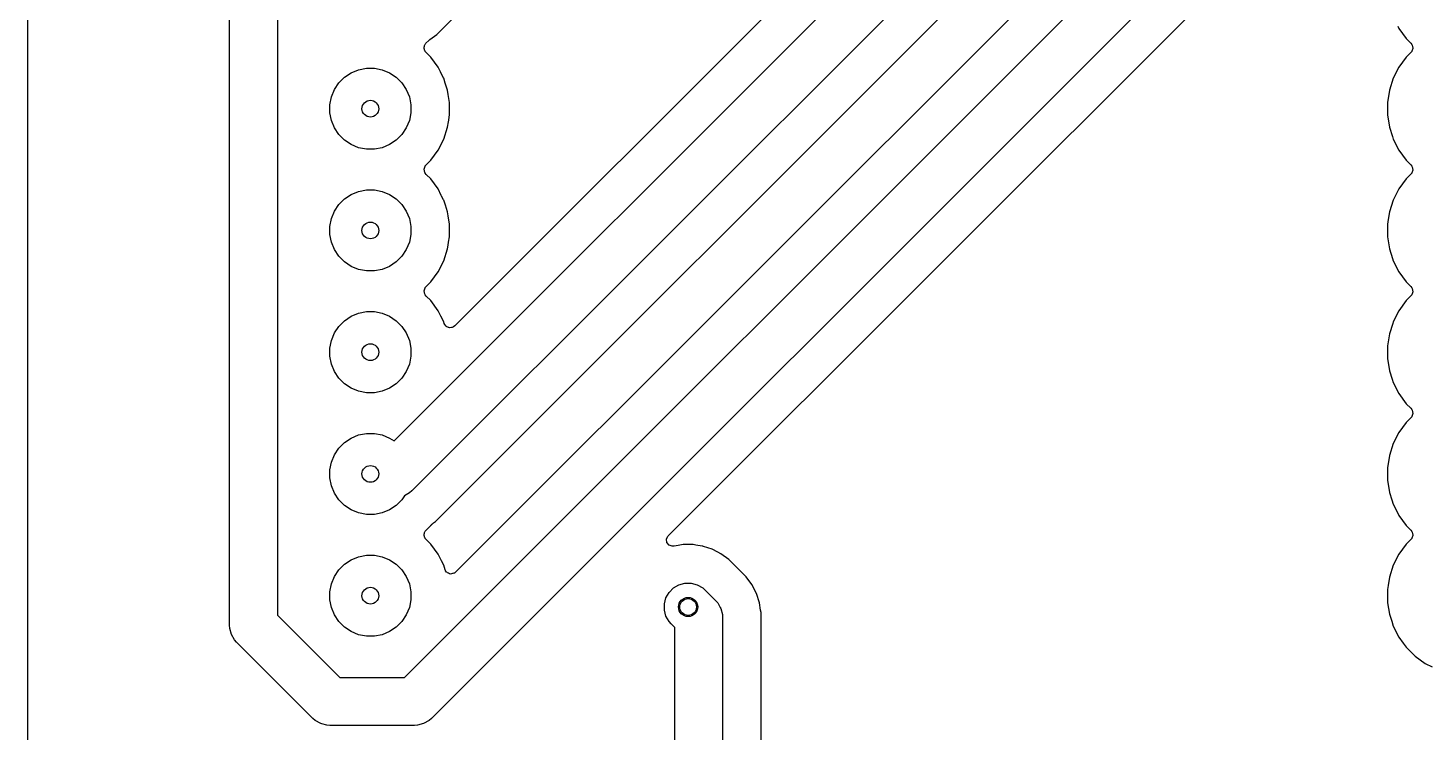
# Model space of a CAD drawing. Header units: millimetres. Extents: x 20 to 124, y -124 to -20.
# Drawn here: x 20 to 49.15, y -81.85 to -67.17 of the extents above; entities that cross this region are included whole.
import ezdxf

# ---------------------------------------------------------------- set-up
doc = ezdxf.new("R2010")
doc.units = ezdxf.units.MM
doc.layers.add('B.Cu', color=153, linetype='CONTINUOUS', true_color=0x4d7fc4)
doc.layers.add('Edge.Cuts', color=254, linetype='CONTINUOUS', true_color=0xd0d2cd)

msp = doc.modelspace()

# ---------------------------------------------------------------- linework, layer by layer
at = {"layer": 'B.Cu', "linetype": 'CONTINUOUS'}
for p, q in [((24.2054, -79.6265), (24.2054, -31.9462)), ((25.2054, -32.153306), (25.2054, -79.419393)), ((28.524819, -67.301966), (44.076314, -51.75047)), ((44.256869, -58.026144), (28.90301, -73.380002)), ((27.633027, -75.782066), (45.1011, -58.313993)), ((45.954654, -58.874653), (28.005753, -76.823553)), ((28.499419, -77.461966), (46.100817, -59.860565)), ((46.281369, -61.155044), (28.92101, -78.515402)), ((27.851294, -80.7172), (47.1256, -61.442893)), ((47.979154, -62.003553), (28.411953, -81.570753)), ((33.352794, -77.761989), (48.466913, -62.647869)), ((28.380758, -67.40663), (28.524819, -67.301966)), ((48.566229, -67.131605), (48.588371, -67.175059)), ((48.588371, -67.175059), (48.741065, -67.385224)), ((28.261138, -67.567448), (28.261238, -67.566049)), ((28.262499, -67.567545), (28.261138, -67.567448)), ((28.261238, -67.566049), (28.261993, -67.564022)), ((28.261652, -67.561643), (28.262085, -67.558633)), ((28.261652, -67.561648), (28.261652, -67.561643)), ((28.261993, -67.564022), (28.261652, -67.561648)), ((28.262085, -67.558633), (28.263905, -67.558894)), ((28.264643, -67.582457), (28.262499, -67.567545)), ((28.262793, -67.589847), (28.264643, -67.582457)), ((28.264265, -67.594203), (28.262793, -67.589847)), ((28.263761, -67.601272), (28.264265, -67.594203)), ((28.268628, -67.610181), (28.263761, -67.601272)), ((28.263905, -67.558894), (28.267464, -67.549348)), ((28.267464, -67.549348), (28.268732, -67.531579)), ((28.270744, -67.624904), (28.268628, -67.610181)), ((28.268732, -67.531579), (28.285637, -67.500603)), ((28.269464, -67.625382), (28.270744, -67.624904)), ((28.270503, -67.628169), (28.269464, -67.625382)), ((28.271441, -67.62975), (28.270503, -67.628169)), ((28.271593, -67.630807), (28.271441, -67.62975)), ((28.272857, -67.633575), (28.271593, -67.630807)), ((28.273528, -67.633268), (28.272857, -67.633575)), ((28.282, -67.647549), (28.273528, -67.633268)), ((28.285637, -67.500603), (28.28652, -67.499424)), ((28.28652, -67.499424), (28.298105, -67.486052)), ((28.298105, -67.486052), (28.35861, -67.425547)), ((28.35861, -67.425547), (28.365725, -67.418968)), ((28.365725, -67.418968), (28.373148, -67.412629)), ((28.373148, -67.412629), (28.380758, -67.40663)), ((48.741065, -67.385224), (48.741083, -67.385244)), ((48.741083, -67.385244), (48.835547, -67.479708)), ((48.835547, -67.479708), (48.83555, -67.47971)), ((48.83555, -67.47971), (48.856701, -67.507964)), ((48.856701, -67.507964), (48.864193, -67.521684)), ((48.878918, -67.591754), (48.85955, -67.649956)), ((48.864193, -67.521684), (48.879047, -67.589948)), ((48.879047, -67.589948), (48.878918, -67.591754)), ((28.281111, -67.648035), (28.282, -67.647549)), ((28.283296, -67.652036), (28.281111, -67.648035)), ((28.284152, -67.653056), (28.283296, -67.652036)), ((28.285161, -67.65604), (28.284152, -67.653056)), ((28.290594, -67.663789), (28.285161, -67.65604)), ((28.304444, -67.680284), (28.290594, -67.663789)), ((28.398931, -67.774771), (28.304444, -67.680284)), ((28.551634, -67.984949), (28.398931, -67.774771)), ((48.741065, -67.774774), (48.58837, -67.984941)), ((48.741083, -67.774754), (48.741065, -67.774774)), ((48.838735, -67.677103), (48.741083, -67.774754)), ((48.855371, -67.656459), (48.838735, -67.677103)), ((48.85955, -67.649956), (48.855371, -67.656459)), ((26.482941, -68.310766), (26.600766, -68.192941)), ((26.600766, -68.192941), (26.739313, -68.100367)), ((26.739313, -68.100367), (26.893258, -68.036601)), ((26.893258, -68.036601), (27.056685, -68.004093)), ((27.056685, -68.004093), (27.223315, -68.004093)), ((27.223315, -68.004093), (27.386742, -68.036601)), ((27.386742, -68.036601), (27.540687, -68.100367)), ((27.540687, -68.100367), (27.679234, -68.192941)), ((27.679234, -68.192941), (27.797059, -68.310766)), ((28.599291, -68.078481), (28.551634, -67.984949)), ((28.660017, -68.19766), (28.599291, -68.078481)), ((28.666292, -68.209976), (28.660017, -68.19766)), ((28.667026, -68.211229), (28.666292, -68.209976)), ((28.667338, -68.212028), (28.667026, -68.211229)), ((28.669577, -68.216423), (28.667338, -68.212028)), ((28.669577, -68.216425), (28.669577, -68.216423)), ((28.669579, -68.216428), (28.669577, -68.216425)), ((28.701807, -68.315616), (28.669579, -68.216428)), ((48.470421, -68.216426), (48.39014, -68.463501)), ((48.470422, -68.216423), (48.470421, -68.216425)), ((48.470421, -68.216425), (48.470421, -68.216426)), ((48.588368, -67.984945), (48.470422, -68.216423)), ((48.58837, -67.984941), (48.588368, -67.984945)), ((26.326601, -68.603258), (26.390367, -68.449313)), ((26.390367, -68.449313), (26.482941, -68.310766)), ((27.797059, -68.310766), (27.889633, -68.449313)), ((27.889633, -68.449313), (27.953399, -68.603258)), ((28.749859, -68.463502), (28.701807, -68.315616)), ((28.749859, -68.463503), (28.749859, -68.463502)), ((28.74986, -68.463507), (28.749859, -68.463503)), ((28.764385, -68.555215), (28.74986, -68.463507)), ((48.39014, -68.463504), (48.3495, -68.720097)), ((48.39014, -68.463501), (48.39014, -68.463504)), ((26.294093, -68.766685), (26.326601, -68.603258)), ((26.294093, -68.933315), (26.294093, -68.766685)), ((27.953399, -68.603258), (27.985907, -68.766685)), ((27.985907, -68.766685), (27.985907, -68.933315)), ((28.7905, -68.720097), (28.764385, -68.555215)), ((28.7905, -68.979902), (28.7905, -68.720097)), ((48.3495, -68.720097), (48.3495, -68.979896)), ((26.326601, -69.096742), (26.294093, -68.933315)), ((27.985907, -68.933315), (27.953399, -69.096742)), ((28.767392, -69.1258), (28.773706, -69.085933)), ((28.773706, -69.085932), (28.774671, -69.079842)), ((28.773706, -69.085933), (28.773706, -69.085932)), ((28.774671, -69.079842), (28.7905, -68.979902)), ((48.3495, -68.979896), (48.349499, -68.979899)), ((48.349499, -68.979899), (48.39014, -69.236494)), ((26.390367, -69.250687), (26.326601, -69.096742)), ((26.482941, -69.389234), (26.390367, -69.250687)), ((27.889633, -69.250687), (27.797059, -69.389234)), ((27.953399, -69.096742), (27.889633, -69.250687)), ((28.669579, -69.483572), (28.74986, -69.236493)), ((28.74986, -69.236493), (28.767392, -69.1258)), ((48.39014, -69.236494), (48.39014, -69.236497)), ((48.39014, -69.236497), (48.45212, -69.427248)), ((26.600766, -69.507059), (26.482941, -69.389234)), ((26.739313, -69.599633), (26.600766, -69.507059)), ((26.893258, -69.663399), (26.739313, -69.599633)), ((27.056685, -69.695907), (26.893258, -69.663399)), ((27.386742, -69.663399), (27.223315, -69.695907)), ((27.540687, -69.599633), (27.386742, -69.663399)), ((27.679234, -69.507059), (27.540687, -69.599633)), ((27.797059, -69.389234), (27.679234, -69.507059)), ((28.551634, -69.715051), (28.669579, -69.483572)), ((48.45212, -69.427248), (48.470422, -69.483576)), ((48.470422, -69.483576), (48.588368, -69.715054)), ((27.223315, -69.695907), (27.056685, -69.695907)), ((28.301257, -70.022902), (28.398931, -69.925229)), ((28.398931, -69.925229), (28.551634, -69.715051)), ((48.588368, -69.715054), (48.58837, -69.715057)), ((48.58837, -69.715057), (48.741065, -69.925224)), ((48.741065, -69.925224), (48.741083, -69.925244)), ((48.741083, -69.925244), (48.835547, -70.019708)), ((28.260952, -70.110057), (28.261081, -70.10825)), ((28.275803, -70.17831), (28.260952, -70.110057)), ((28.261081, -70.10825), (28.280447, -70.050047)), ((28.280847, -70.187549), (28.275803, -70.17831)), ((28.280447, -70.050047), (28.28464, -70.043523)), ((28.283293, -70.192028), (28.280847, -70.187549)), ((28.304443, -70.220283), (28.283293, -70.192028)), ((28.28464, -70.043523), (28.301257, -70.022902)), ((28.304444, -70.220283), (28.304443, -70.220283)), ((28.304446, -70.220286), (28.304444, -70.220283)), ((28.398931, -70.314771), (28.304446, -70.220286)), ((48.838735, -70.217103), (48.741083, -70.314754)), ((48.835547, -70.019708), (48.83555, -70.01971)), ((48.83555, -70.01971), (48.856701, -70.047964)), ((48.855371, -70.196459), (48.838735, -70.217103)), ((48.85955, -70.189956), (48.855371, -70.196459)), ((48.856701, -70.047964), (48.864193, -70.061684)), ((48.878918, -70.131754), (48.85955, -70.189956)), ((48.864193, -70.061684), (48.879047, -70.129948)), ((48.879047, -70.129948), (48.878918, -70.131754)), ((26.893258, -70.576601), (27.056685, -70.544093)), ((27.056685, -70.544093), (27.223315, -70.544093)), ((27.223315, -70.544093), (27.386742, -70.576601)), ((28.551634, -70.524949), (28.398931, -70.314771)), ((28.619795, -70.658723), (28.551634, -70.524949)), ((48.588368, -70.524945), (48.470422, -70.756423)), ((48.58837, -70.524941), (48.588368, -70.524945)), ((48.741065, -70.314774), (48.58837, -70.524941)), ((48.741083, -70.314754), (48.741065, -70.314774)), ((26.482941, -70.850766), (26.600766, -70.732941)), ((26.600766, -70.732941), (26.739313, -70.640367)), ((26.739313, -70.640367), (26.893258, -70.576601)), ((27.386742, -70.576601), (27.540687, -70.640367)), ((27.540687, -70.640367), (27.679234, -70.732941)), ((27.679234, -70.732941), (27.797059, -70.850766)), ((28.626786, -70.672444), (28.619795, -70.658723)), ((28.626787, -70.672445), (28.626786, -70.672444)), ((28.666289, -70.74997), (28.626787, -70.672445)), ((28.667035, -70.751245), (28.666289, -70.74997)), ((28.667349, -70.752051), (28.667035, -70.751245)), ((28.669577, -70.756423), (28.667349, -70.752051)), ((28.669577, -70.756425), (28.669577, -70.756423)), ((28.669579, -70.756428), (28.669577, -70.756425)), ((28.704682, -70.864463), (28.669579, -70.756428)), ((48.470421, -70.756426), (48.39014, -71.003501)), ((48.470422, -70.756423), (48.470421, -70.756425)), ((48.470421, -70.756425), (48.470421, -70.756426)), ((26.326601, -71.143258), (26.390367, -70.989313)), ((26.390367, -70.989313), (26.482941, -70.850766)), ((27.797059, -70.850766), (27.889633, -70.989313)), ((27.889633, -70.989313), (27.953399, -71.143258)), ((28.727377, -70.934313), (28.704682, -70.864463)), ((28.74986, -71.003507), (28.727377, -70.934313)), ((28.762601, -71.083953), (28.74986, -71.003507)), ((28.7905, -71.260097), (28.762601, -71.083953)), ((48.39014, -71.003504), (48.36547, -71.159265)), ((48.39014, -71.003501), (48.39014, -71.003504)), ((26.294093, -71.306685), (26.326601, -71.143258)), ((26.294093, -71.473315), (26.294093, -71.306685)), ((27.953399, -71.143258), (27.985907, -71.306685)), ((27.985907, -71.306685), (27.985907, -71.473315)), ((28.7905, -71.519902), (28.7905, -71.260097)), ((48.36547, -71.159265), (48.3495, -71.260097)), ((48.3495, -71.260097), (48.3495, -71.519902)), ((26.326601, -71.636742), (26.294093, -71.473315)), ((26.390367, -71.790687), (26.326601, -71.636742)), ((27.953399, -71.636742), (27.889633, -71.790687)), ((27.985907, -71.473315), (27.953399, -71.636742)), ((28.74986, -71.776493), (28.762024, -71.69969)), ((28.762024, -71.69969), (28.772539, -71.6333)), ((28.772539, -71.633298), (28.7905, -71.519902)), ((28.772539, -71.6333), (28.772539, -71.633298)), ((48.3495, -71.519902), (48.356826, -71.566157)), ((48.356826, -71.566157), (48.39014, -71.776494)), ((26.482941, -71.929234), (26.390367, -71.790687)), ((26.600766, -72.047059), (26.482941, -71.929234)), ((27.797059, -71.929234), (27.679234, -72.047059)), ((27.889633, -71.790687), (27.797059, -71.929234)), ((28.669579, -72.023572), (28.74986, -71.776493)), ((48.39014, -71.776494), (48.39014, -71.776497)), ((48.39014, -71.776497), (48.455378, -71.977276)), ((48.455378, -71.977276), (48.470422, -72.023576)), ((26.739313, -72.139633), (26.600766, -72.047059)), ((26.893258, -72.203399), (26.739313, -72.139633)), ((27.056685, -72.235907), (26.893258, -72.203399)), ((27.223315, -72.235907), (27.056685, -72.235907)), ((27.386742, -72.203399), (27.223315, -72.235907)), ((27.540687, -72.139633), (27.386742, -72.203399)), ((27.679234, -72.047059), (27.540687, -72.139633)), ((28.398931, -72.465229), (28.551634, -72.255051)), ((28.551634, -72.255051), (28.669579, -72.023572)), ((48.470422, -72.023576), (48.588368, -72.255054)), ((48.588368, -72.255054), (48.58837, -72.255057)), ((48.58837, -72.255057), (48.741065, -72.465224)), ((28.261081, -72.648242), (28.280447, -72.590047)), ((28.280447, -72.590047), (28.28464, -72.583523)), ((28.28464, -72.583523), (28.301257, -72.562902)), ((28.301257, -72.562902), (28.398931, -72.465229)), ((48.741065, -72.465224), (48.741083, -72.465244)), ((48.741083, -72.465244), (48.835547, -72.559708)), ((48.835547, -72.559708), (48.83555, -72.55971)), ((48.83555, -72.55971), (48.856701, -72.587964)), ((48.856701, -72.587964), (48.864193, -72.601684)), ((28.260952, -72.650051), (28.261081, -72.648242)), ((28.275804, -72.718311), (28.260952, -72.650051)), ((28.283296, -72.732032), (28.275804, -72.718311)), ((28.304448, -72.760288), (28.283296, -72.732032)), ((28.398931, -72.854771), (28.304448, -72.760288)), ((28.551634, -73.064949), (28.398931, -72.854771)), ((48.741065, -72.854774), (48.58837, -73.064941)), ((48.741083, -72.854754), (48.741065, -72.854774)), ((48.838735, -72.757103), (48.741083, -72.854754)), ((48.855371, -72.736459), (48.838735, -72.757103)), ((48.85955, -72.729956), (48.855371, -72.736459)), ((48.878918, -72.671754), (48.85955, -72.729956)), ((48.864193, -72.601684), (48.879047, -72.669948)), ((48.879047, -72.669948), (48.878918, -72.671754)), ((26.739313, -73.180367), (26.893258, -73.116601)), ((26.893258, -73.116601), (27.056685, -73.084093)), ((27.056685, -73.084093), (27.223315, -73.084093)), ((27.223315, -73.084093), (27.386742, -73.116601)), ((27.386742, -73.116601), (27.540687, -73.180367)), ((28.607889, -73.175355), (28.551634, -73.064949)), ((48.588368, -73.064945), (48.470422, -73.296423)), ((48.58837, -73.064941), (48.588368, -73.064945)), ((26.390367, -73.529313), (26.482941, -73.390766)), ((26.482941, -73.390766), (26.600766, -73.272941)), ((26.600766, -73.272941), (26.739313, -73.180367)), ((27.540687, -73.180367), (27.679234, -73.272941)), ((27.679234, -73.272941), (27.797059, -73.390766)), ((27.797059, -73.390766), (27.889633, -73.529313)), ((28.669577, -73.296423), (28.607889, -73.175355)), ((28.669579, -73.296428), (28.669577, -73.296423)), ((28.681635, -73.333535), (28.669579, -73.296428)), ((28.689486, -73.352301), (28.681635, -73.333535)), ((28.690395, -73.354054), (28.689486, -73.352301)), ((28.710936, -73.382755), (28.690395, -73.354054)), ((28.718324, -73.386997), (28.710936, -73.382755)), ((28.726152, -73.39623), (28.718324, -73.386997)), ((28.728839, -73.398241), (28.726152, -73.39623)), ((28.754712, -73.407891), (28.728839, -73.398241)), ((28.771528, -73.417547), (28.754712, -73.407891)), ((28.779528, -73.417146), (28.771528, -73.417547)), ((28.794302, -73.422657), (28.779528, -73.417146)), ((28.831603, -73.414542), (28.794302, -73.422657)), ((28.84131, -73.414057), (28.831603, -73.414542)), ((28.844574, -73.41172), (28.84131, -73.414057)), ((28.862575, -73.407805), (28.844574, -73.41172)), ((28.874757, -73.401153), (28.862575, -73.407805)), ((28.90301, -73.380002), (28.874757, -73.401153)), ((48.458364, -73.333535), (48.39014, -73.543501)), ((48.470422, -73.296423), (48.458364, -73.333535)), ((26.294093, -73.846685), (26.326601, -73.683258)), ((26.326601, -73.683258), (26.390367, -73.529313)), ((27.889633, -73.529313), (27.953399, -73.683258)), ((27.953399, -73.683258), (27.985907, -73.846685)), ((48.39014, -73.543504), (48.3495, -73.800097)), ((48.39014, -73.543501), (48.39014, -73.543504)), ((26.294093, -74.013315), (26.294093, -73.846685)), ((26.326601, -74.176742), (26.294093, -74.013315)), ((27.985907, -74.013315), (27.953399, -74.176742)), ((27.985907, -73.846685), (27.985907, -74.013315)), ((48.3495, -73.800097), (48.3495, -74.059901)), ((26.390367, -74.330687), (26.326601, -74.176742)), ((26.482941, -74.469234), (26.390367, -74.330687)), ((27.889633, -74.330687), (27.797059, -74.469234)), ((27.953399, -74.176742), (27.889633, -74.330687)), ((48.3495, -74.059901), (48.39014, -74.316494)), ((48.39014, -74.316494), (48.39014, -74.316497)), ((48.39014, -74.316497), (48.448073, -74.494794)), ((26.600766, -74.587059), (26.482941, -74.469234)), ((26.739313, -74.679633), (26.600766, -74.587059)), ((27.679234, -74.587059), (27.540687, -74.679633)), ((27.797059, -74.469234), (27.679234, -74.587059)), ((48.448073, -74.494794), (48.470422, -74.563576)), ((48.470422, -74.563576), (48.588368, -74.795054)), ((26.893258, -74.743399), (26.739313, -74.679633)), ((27.056685, -74.775907), (26.893258, -74.743399)), ((27.223315, -74.775907), (27.056685, -74.775907)), ((27.386742, -74.743399), (27.223315, -74.775907)), ((27.540687, -74.679633), (27.386742, -74.743399)), ((48.588368, -74.795054), (48.58837, -74.795057)), ((48.58837, -74.795057), (48.741065, -75.005224)), ((48.741065, -75.005224), (48.741083, -75.005244)), ((48.741083, -75.005244), (48.835547, -75.099708)), ((48.835547, -75.099708), (48.83555, -75.09971)), ((48.83555, -75.09971), (48.856701, -75.127964)), ((48.856701, -75.127964), (48.864193, -75.141684)), ((48.878918, -75.211754), (48.85955, -75.269956)), ((48.864193, -75.141684), (48.879047, -75.209948)), ((48.879047, -75.209948), (48.878918, -75.211754)), ((48.741065, -75.394774), (48.58837, -75.604941)), ((48.741083, -75.394754), (48.741065, -75.394774)), ((48.838735, -75.297103), (48.741083, -75.394754)), ((48.855371, -75.276459), (48.838735, -75.297103)), ((48.85955, -75.269956), (48.855371, -75.276459)), ((26.600766, -75.812941), (26.739313, -75.720367)), ((26.739313, -75.720367), (26.893258, -75.656601)), ((26.893258, -75.656601), (27.056685, -75.624093)), ((27.056685, -75.624093), (27.223315, -75.624093)), ((27.223315, -75.624093), (27.386742, -75.656601)), ((27.386742, -75.656601), (27.540687, -75.720367)), ((27.540687, -75.720367), (27.633027, -75.782066)), ((48.588368, -75.604945), (48.470422, -75.836423)), ((48.58837, -75.604941), (48.588368, -75.604945)), ((26.326601, -76.223258), (26.390367, -76.069313)), ((26.390367, -76.069313), (26.482941, -75.930766)), ((26.482941, -75.930766), (26.600766, -75.812941)), ((48.39014, -76.083504), (48.3495, -76.340097)), ((48.470421, -75.836426), (48.39014, -76.083501)), ((48.39014, -76.083501), (48.39014, -76.083504)), ((48.470422, -75.836423), (48.470421, -75.836425)), ((48.470421, -75.836425), (48.470421, -75.836426)), ((26.294093, -76.386685), (26.326601, -76.223258)), ((48.3495, -76.340097), (48.3495, -76.599901)), ((26.294093, -76.553315), (26.294093, -76.386685)), ((26.326601, -76.716742), (26.294093, -76.553315)), ((48.3495, -76.599901), (48.39014, -76.856494)), ((26.390367, -76.870687), (26.326601, -76.716742)), ((26.482941, -77.009234), (26.390367, -76.870687)), ((27.851947, -76.927086), (27.797059, -77.009234)), ((27.956581, -76.866677), (27.851947, -76.927086)), ((27.956596, -76.866661), (27.956581, -76.866677)), ((28.005753, -76.823553), (27.956596, -76.866661)), ((48.39014, -76.856494), (48.39014, -76.856497)), ((48.39014, -76.856497), (48.440576, -77.01172)), ((26.600766, -77.127059), (26.482941, -77.009234)), ((26.739313, -77.219633), (26.600766, -77.127059)), ((26.893258, -77.283399), (26.739313, -77.219633)), ((27.540687, -77.219633), (27.386742, -77.283399)), ((27.679234, -77.127059), (27.540687, -77.219633)), ((27.797059, -77.009234), (27.679234, -77.127059)), ((48.440576, -77.01172), (48.470422, -77.103576)), ((48.470422, -77.103576), (48.542142, -77.244331)), ((48.542142, -77.244331), (48.58837, -77.335057)), ((27.056685, -77.315907), (26.893258, -77.283399)), ((27.223315, -77.315907), (27.056685, -77.315907)), ((27.386742, -77.283399), (27.223315, -77.315907)), ((28.304451, -77.639708), (28.398931, -77.545229)), ((28.398931, -77.545229), (28.398942, -77.545213)), ((28.398942, -77.545213), (28.402092, -77.541527)), ((28.402092, -77.541527), (28.40215, -77.541576)), ((28.40215, -77.541576), (28.413242, -77.528859)), ((28.413242, -77.528859), (28.418896, -77.523434)), ((28.418896, -77.523434), (28.419433, -77.523131)), ((28.419433, -77.523131), (28.424612, -77.517951)), ((28.424612, -77.517951), (28.425533, -77.517068)), ((28.425533, -77.517068), (28.426221, -77.51671)), ((28.426221, -77.51671), (28.438485, -77.506235)), ((28.438485, -77.506235), (28.499419, -77.461966)), ((48.58837, -77.335057), (48.741065, -77.545224)), ((48.741065, -77.545224), (48.741083, -77.545244)), ((48.741083, -77.545244), (48.835547, -77.639708)), ((28.261104, -77.727928), (28.261223, -77.726253)), ((28.262411, -77.72802), (28.261104, -77.727928)), ((28.261223, -77.726253), (28.261875, -77.724482)), ((28.261579, -77.722526), (28.261583, -77.722496)), ((28.261875, -77.724482), (28.261579, -77.722526)), ((28.261583, -77.722496), (28.261929, -77.719959)), ((28.261929, -77.719959), (28.263464, -77.720168)), ((28.264883, -77.744344), (28.262411, -77.72802)), ((28.263184, -77.751344), (28.264883, -77.744344)), ((28.264418, -77.754911), (28.263184, -77.751344)), ((28.263464, -77.720168), (28.26731, -77.709731)), ((28.263945, -77.762302), (28.264418, -77.754911)), ((28.268972, -77.771348), (28.263945, -77.762302)), ((28.26731, -77.709731), (28.268409, -77.692575)), ((28.268409, -77.692575), (28.285089, -77.661478)), ((28.271215, -77.786153), (28.268972, -77.771348)), ((28.270002, -77.786627), (28.271215, -77.786153)), ((28.271519, -77.790517), (28.270002, -77.786627)), ((28.271993, -77.791297), (28.271519, -77.790517)), ((28.272041, -77.791608), (28.271993, -77.791297)), ((28.273123, -77.793931), (28.272041, -77.791608)), ((28.273491, -77.793759), (28.273123, -77.793931)), ((28.282149, -77.807986), (28.273491, -77.793759)), ((28.281331, -77.808433), (28.282149, -77.807986)), ((28.283292, -77.812025), (28.281331, -77.808433)), ((28.284786, -77.813792), (28.283292, -77.812025)), ((28.286026, -77.817375), (28.284786, -77.813792)), ((28.285089, -77.661478), (28.286304, -77.659829)), ((28.29111, -77.824517), (28.286026, -77.817375)), ((28.286304, -77.659829), (28.298436, -77.645723)), ((28.304448, -77.840288), (28.29111, -77.824517)), ((28.298436, -77.645723), (28.304451, -77.639708)), ((33.318078, -77.827915), (33.318363, -77.826453)), ((33.324548, -77.897483), (33.318078, -77.827915)), ((33.318363, -77.826453), (33.339989, -77.777015)), ((33.339989, -77.777015), (33.340409, -77.776441)), ((33.340409, -77.776441), (33.352794, -77.761989)), ((48.838735, -77.837103), (48.741083, -77.934754)), ((48.835547, -77.639708), (48.83555, -77.63971)), ((48.83555, -77.63971), (48.856701, -77.667964)), ((48.855371, -77.816459), (48.838735, -77.837103)), ((48.85955, -77.809956), (48.855371, -77.816459)), ((48.856701, -77.667964), (48.864193, -77.681684)), ((48.878918, -77.751754), (48.85955, -77.809956)), ((48.864193, -77.681684), (48.879047, -77.749948)), ((48.879047, -77.749948), (48.878918, -77.751754)), ((28.398931, -77.934771), (28.304448, -77.840288)), ((28.551634, -78.144949), (28.398931, -77.934771)), ((33.367603, -77.952511), (33.324548, -77.897483)), ((33.433572, -77.975525), (33.367603, -77.952511)), ((33.450358, -77.976366), (33.433572, -77.975525)), ((33.475959, -77.974995), (33.450358, -77.976366)), ((33.558652, -77.961898), (33.475959, -77.974995)), ((33.558653, -77.961898), (33.558652, -77.961898)), ((33.663448, -77.9453), (33.558653, -77.961898)), ((33.868152, -77.9453), (33.663448, -77.9453)), ((33.868156, -77.9453), (33.868152, -77.9453)), ((33.929164, -77.954963), (33.868156, -77.9453)), ((34.055927, -77.97504), (33.929164, -77.954963)), ((34.055934, -77.975041), (34.055927, -77.97504)), ((34.070331, -77.977322), (34.055934, -77.975041)), ((34.070333, -77.977322), (34.070331, -77.977322)), ((34.070335, -77.977323), (34.070333, -77.977322)), ((34.08385, -77.981714), (34.070335, -77.977323)), ((34.083861, -77.981717), (34.08385, -77.981714)), ((34.265022, -78.040581), (34.083861, -77.981717)), ((34.388887, -78.103694), (34.265022, -78.040581)), ((34.447411, -78.133513), (34.388887, -78.103694)), ((48.741065, -77.934774), (48.58837, -78.144941)), ((48.741083, -77.934754), (48.741065, -77.934774)), ((26.482941, -78.470766), (26.600766, -78.352941)), ((26.600766, -78.352941), (26.739313, -78.260367)), ((26.739313, -78.260367), (26.893258, -78.196601)), ((26.893258, -78.196601), (27.056685, -78.164093)), ((27.056685, -78.164093), (27.223315, -78.164093)), ((27.223315, -78.164093), (27.386742, -78.196601)), ((27.386742, -78.196601), (27.540687, -78.260367)), ((27.540687, -78.260367), (27.679234, -78.352941)), ((27.679234, -78.352941), (27.797059, -78.470766)), ((28.620504, -78.280114), (28.551634, -78.144949)), ((28.669579, -78.376427), (28.620504, -78.280114)), ((28.669581, -78.376433), (28.669579, -78.376427)), ((28.699637, -78.468939), (28.669581, -78.376433)), ((34.613019, -78.253834), (34.447411, -78.133513)), ((34.613021, -78.253836), (34.613019, -78.253834)), ((34.977871, -78.618686), (34.613021, -78.253836)), ((48.470421, -78.376426), (48.39014, -78.623501)), ((48.470422, -78.376423), (48.470421, -78.376425)), ((48.470421, -78.376425), (48.470421, -78.376426)), ((48.588368, -78.144945), (48.470422, -78.376423)), ((48.58837, -78.144941), (48.588368, -78.144945)), ((26.326601, -78.763258), (26.390367, -78.609313)), ((26.390367, -78.609313), (26.482941, -78.470766)), ((27.797059, -78.470766), (27.889633, -78.609313)), ((27.889633, -78.609313), (27.953399, -78.763258)), ((28.707488, -78.487705), (28.699637, -78.468939)), ((28.708396, -78.489456), (28.707488, -78.487705)), ((28.728937, -78.518157), (28.708396, -78.489456)), ((28.736326, -78.522399), (28.728937, -78.518157)), ((28.744152, -78.53163), (28.736326, -78.522399)), ((28.746839, -78.533641), (28.744152, -78.53163)), ((28.772715, -78.543292), (28.746839, -78.533641)), ((28.78953, -78.552947), (28.772715, -78.543292)), ((28.797528, -78.552546), (28.78953, -78.552947)), ((28.812302, -78.558057), (28.797528, -78.552546)), ((28.849608, -78.549941), (28.812302, -78.558057)), ((28.859312, -78.549456), (28.849608, -78.549941)), ((28.862574, -78.54712), (28.859312, -78.549456)), ((28.880575, -78.543205), (28.862574, -78.54712)), ((28.892757, -78.536553), (28.880575, -78.543205)), ((28.92101, -78.515402), (28.892757, -78.536553)), ((35.070791, -78.746582), (34.977871, -78.618686)), ((48.39014, -78.623504), (48.362623, -78.79724)), ((48.39014, -78.623501), (48.39014, -78.623504)), ((26.294093, -78.926685), (26.326601, -78.763258)), ((26.294093, -79.093315), (26.294093, -78.926685)), ((27.953399, -78.763258), (27.985907, -78.926685)), ((27.985907, -78.926685), (27.985907, -79.093315)), ((33.30386, -79.054458), (33.369124, -78.94142)), ((33.369124, -78.94142), (33.46142, -78.849124)), ((33.46142, -78.849124), (33.574458, -78.78386)), ((33.574458, -78.78386), (33.700537, -78.750077)), ((33.700537, -78.750077), (33.831063, -78.750077)), ((33.831063, -78.750077), (33.957142, -78.78386)), ((33.957142, -78.78386), (34.07018, -78.849124)), ((34.07018, -78.849124), (34.119353, -78.892247)), ((34.119353, -78.892247), (34.339453, -79.112346)), ((35.098187, -78.78429), (35.070791, -78.746582)), ((35.142552, -78.871361), (35.098187, -78.78429)), ((35.191118, -78.966676), (35.142552, -78.871361)), ((35.254377, -79.161365), (35.191118, -78.966676)), ((48.362623, -78.79724), (48.3495, -78.880097)), ((48.3495, -78.880097), (48.3495, -79.139902)), ((26.326601, -79.256742), (26.294093, -79.093315)), ((26.390367, -79.410687), (26.326601, -79.256742)), ((27.953399, -79.256742), (27.889633, -79.410687)), ((27.985907, -79.093315), (27.953399, -79.256742)), ((33.270077, -79.180537), (33.30386, -79.054458)), ((33.270077, -79.311063), (33.270077, -79.180537)), ((34.339453, -79.112346), (34.382568, -79.16151)), ((34.382568, -79.16151), (34.382577, -79.161519)), ((34.382577, -79.161519), (34.436877, -79.25557)), ((34.436877, -79.25557), (34.44784, -79.274558)), ((34.44784, -79.274558), (34.481623, -79.400637)), ((35.278108, -79.311197), (35.254377, -79.161365)), ((48.3495, -79.139902), (48.3529, -79.161368)), ((48.3529, -79.161368), (48.39014, -79.396494)), ((25.2054, -79.419393), (26.503207, -80.7172)), ((26.482941, -79.549234), (26.390367, -79.410687)), ((26.600766, -79.667059), (26.482941, -79.549234)), ((27.797059, -79.549234), (27.679234, -79.667059)), ((27.889633, -79.410687), (27.797059, -79.549234)), ((33.30386, -79.437142), (33.270077, -79.311063)), ((33.369124, -79.55018), (33.30386, -79.437142)), ((33.412247, -79.599353), (33.369124, -79.55018)), ((34.481623, -79.400637), (34.481623, -79.400652)), ((34.481623, -79.400652), (34.4859, -79.4659)), ((34.4859, -79.4659), (34.4859, -89.58)), ((35.2864, -79.363548), (35.278108, -79.311197)), ((35.2864, -85.0705), (35.2864, -79.363548)), ((48.39014, -79.396494), (48.39014, -79.396497)), ((48.39014, -79.396497), (48.437059, -79.540896)), ((48.437059, -79.540896), (48.470422, -79.643576)), ((24.209677, -79.691747), (24.2054, -79.6265)), ((24.209677, -79.691763), (24.209677, -79.691747)), ((24.24346, -79.817842), (24.209677, -79.691763)), ((24.308723, -79.930881), (24.24346, -79.817842)), ((26.739313, -79.759633), (26.600766, -79.667059)), ((26.893258, -79.823399), (26.739313, -79.759633)), ((27.056685, -79.855907), (26.893258, -79.823399)), ((27.223315, -79.855907), (27.056685, -79.855907)), ((27.386742, -79.823399), (27.223315, -79.855907)), ((27.540687, -79.759633), (27.386742, -79.823399)), ((27.679234, -79.667059), (27.540687, -79.759633)), ((33.4859, -79.673006), (33.412247, -79.599353)), ((33.4859, -89.309607), (33.4859, -79.673006)), ((48.470422, -79.643576), (48.588368, -79.875054)), ((48.588368, -79.875054), (48.678354, -79.998909)), ((24.308738, -79.930896), (24.308723, -79.930881)), ((24.351847, -79.980053), (24.308738, -79.930896)), ((25.942547, -81.570754), (24.351847, -79.980053)), ((48.678354, -79.998909), (48.741069, -80.085229)), ((48.741069, -80.085229), (48.924771, -80.268931)), ((48.924771, -80.268931), (49.134949, -80.421634)), ((49.134949, -80.421634), (49.282445, -80.496787)), ((26.503207, -80.7172), (27.851294, -80.7172)), ((25.991711, -81.613869), (25.942547, -81.570754)), ((25.991719, -81.613877), (25.991711, -81.613869)), ((26.104758, -81.67914), (25.991719, -81.613877)), ((28.362781, -81.613877), (28.249742, -81.67914)), ((28.362796, -81.613861), (28.362781, -81.613877)), ((28.411953, -81.570753), (28.362796, -81.613861)), ((26.131401, -81.686279), (26.104758, -81.67914)), ((26.230837, -81.712923), (26.131401, -81.686279)), ((26.230852, -81.712923), (26.230837, -81.712923)), ((26.2961, -81.7172), (26.230852, -81.712923)), ((28.0584, -81.7172), (26.2961, -81.7172)), ((28.123648, -81.712923), (28.0584, -81.7172)), ((28.123663, -81.712923), (28.123648, -81.712923)), ((28.249742, -81.67914), (28.123663, -81.712923))]:
    msp.add_line(p, q, dxfattribs=at)
at = {"layer": 'B.Cu'}
for centre, radius in [((27.14, -68.85), 0.175), ((27.14, -68.85), 0.175), ((27.14, -71.39), 0.175), ((27.14, -71.39), 0.175), ((27.14, -73.93), 0.175), ((27.14, -73.93), 0.175), ((27.14, -76.47), 0.175), ((27.14, -76.47), 0.175), ((27.14, -79.01), 0.175), ((27.14, -79.01), 0.175), ((33.7658, -79.2458), 0.2), ((33.7658, -79.2458), 0.175)]:
    msp.add_circle(centre, radius, dxfattribs=at)
at = {"layer": 'Edge.Cuts', "linetype": 'CONTINUOUS'}
msp.add_line((20, -124), (20, -20), dxfattribs=at)

doc.saveas('drawing.dxf')
